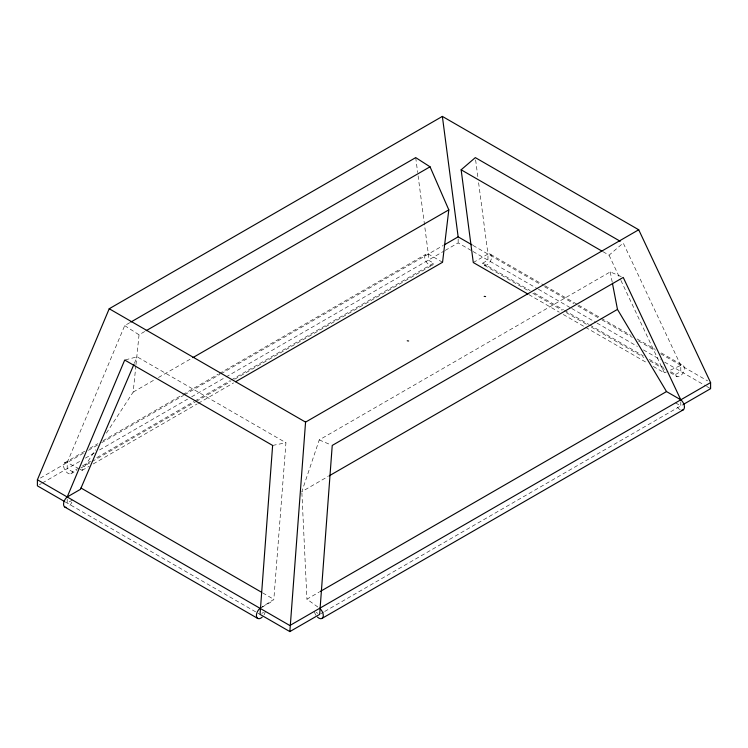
<?xml version="1.0" encoding="UTF-8"?>
<svg xmlns="http://www.w3.org/2000/svg" width="748" height="748" viewBox="0 0 748 748"><rect width="100%" height="100%" fill="white"/><g stroke="black" fill="none" stroke-linecap="round" stroke-linejoin="round"><path stroke-width="0.56" stroke-dasharray="3.74 2.81" d="M260.042 608.311L273.843 599.354L285.942 442.751L137.155 356.843L124.71 360.031M106.375 433.176L133.172 392.092L135.874 365.744M135.986 364.594L139.044 334.805L145.103 331.299M621.242 276.582L610.246 271.917L319.246 439.927L301.837 491.642L328.138 476.448M129.759 322.697L124.71 325.614L67.208 462.563L67.198 468.641L72.463 471.67L77.521 468.753M134.416 363.257L137.155 356.843M80.13 469.314L82.121 470.352L95.52 449.81M603.028 251.711L609.059 255.199L623.243 243.016L680.792 365.398A6.349 3.665 -60 0 1 684.429 368.717A6.349 3.665 -60 0 1 680.231 375.992A6.349 3.665 -60 0 1 675.538 374.505L669.479 371.008M133.172 392.092L154.415 379.834M158.464 377.497L191.853 358.217M64.496 462.919L84.73 451.24M89.788 448.323L97.885 443.648M102.944 440.731L181.848 395.168M182.858 394.589L218.266 374.15M219.276 373.561L425.64 254.414M40.383 478.047L84.402 452.634M88.451 450.296L97.549 445.041M101.597 442.704L183.541 395.402M184.55 394.813L219.959 374.374M220.969 373.785L443.246 245.456M39.382 484.695L41.374 483.554M42.365 482.974L80.354 461.049M85.412 458.122L94.519 452.867M99.578 449.95L187.58 399.133M191.628 396.795L225.017 377.525M226.027 376.945L444.247 250.954M445.238 250.384L458.15 242.922L472.063 250.954M82.579 465.836L90.667 461.161M96.744 457.654L193.854 401.592M194.863 401.003L230.272 380.564M231.282 379.975L433.606 263.165L428.352 260.136L428.352 254.058L417.814 173.686M70.798 473.839L76.866 470.333M80.915 467.996L91.032 462.152M92.041 461.572L195.228 402.003M196.238 401.414L230.636 381.555M234.685 379.217L431.942 265.334M82.121 470.352L89.19 466.266M93.229 463.938L197.22 403.901M198.229 403.322L233.563 382.92M473.288 262.529L487.958 254.058L478.477 181.727M72.463 500.01L67.198 503.049L67.198 499M482.694 263.165L487.958 260.136L487.958 254.058A6.349 3.665 -60 0 1 491.586 257.387A6.349 3.665 -60 0 1 487.387 264.652A6.349 3.665 -60 0 1 482.694 263.165L530.145 290.57M261.94 607.217L273.31 600.663M261.8 613.379L263.548 612.36M675.538 374.505L680.802 371.466L680.792 365.398L667.478 371.466M317.835 607.011L306.942 599.167L319.059 592.173M320.668 613.799L323.697 612.051M324.707 611.471L682.784 404.733M653.275 366.445L664.402 372.859L666.449 371.934M272.627 445.434L285.942 442.751M319.246 439.927L331.233 445.013M79.138 468.79L67.208 462.563A6.349 3.665 60 0 0 63.571 465.892A6.349 3.665 60 0 0 67.769 473.157A6.349 3.665 60 0 0 72.463 471.67M490.66 254.414L544.17 285.315M545.18 285.895L577.484 304.548M578.494 305.128L631.003 335.441M637.053 338.938L655.229 349.428M661.288 352.934L683.504 365.753M473.054 245.456L540.458 284.371M544.497 286.699L573.772 303.604M577.811 305.941L601.037 319.349M602.047 319.929L632.331 337.413M638.39 340.91L655.557 350.821M660.606 353.739L707.617 380.882M473.054 251.534L537.429 288.7M538.438 289.28L570.743 307.933M571.753 308.513L595.988 322.51M596.998 323.089L637.38 346.408M643.439 349.905L660.606 359.816M664.645 362.144L705.635 385.809M706.626 386.379L710.6 388.68M534.184 292.898L563.468 309.803M564.478 310.383L588.704 324.38M589.714 324.959L643.233 355.852M649.283 359.349L663.42 367.511M484.358 265.334L528.78 290.981M532.819 293.31L562.094 310.214M566.133 312.552L587.339 324.791M591.378 327.119L643.878 357.432M649.937 360.929L665.084 369.671M670.133 372.588L677.202 376.674M528.901 294.637L559.233 312.15M563.281 314.487L584.515 326.745M585.525 327.325L647.207 362.939M442.554 262.258L428.352 254.058A6.349 3.665 60 0 0 424.714 257.387A6.349 3.665 60 0 0 428.913 264.652A6.349 3.665 60 0 0 433.606 263.165M675.538 402.845L680.802 405.884L680.802 401.835M316.142 612.36L317.9 613.379M262.735 592.94L273.843 599.354M65.216 501.908L257.022 612.64M258.032 613.22L260.042 614.389M124.71 325.614L139.044 334.805M609.059 255.199L620.429 279.369M620.915 280.416L664.402 372.859M610.246 271.917L612.219 282.146M475.616 159.904L477.879 177.126M415.71 157.613L417.665 172.536M301.883 492.792L306.942 599.167M458.15 238.874L458.15 242.922M680.231 409.754A6.349 3.665 60 0 1 676.117 404.92M71.883 502.086A6.349 3.665 -60 0 1 67.769 506.92M265.306 611.35A6.349 3.665 -60 0 1 263.642 615.436M316.058 615.436A6.349 3.665 60 0 1 314.394 611.35"/><path stroke-width="1.12" d="M681.802 410.213A6.349 3.665 60 0 0 684.411 406.388A6.349 3.665 60 0 0 680.792 399.806L623.243 277.424L332.234 445.434L319.658 614.389L289.85 631.593L260.042 614.389L272.627 445.434L124.71 360.031L67.198 496.981A6.349 3.665 -60 0 0 63.589 503.554A6.349 3.665 -60 0 0 66.198 507.378M683.775 404.163L710.6 388.68L710.6 382.602L638.717 229.767L305.567 422.115L289.85 631.593M130.769 322.117L415.71 157.613L430.044 166.795L448.809 209.861L442.554 262.258L235.583 381.751M64.225 501.328L37.4 485.845L37.4 479.767L109.217 308.746L442.367 116.408L638.717 229.767M133.957 364.313L80.466 489.323L67.198 496.981M527.892 294.048L473.288 262.529L461.142 169.796L475.317 157.613L620.223 241.267M146.112 330.719L430.044 166.795M192.862 357.638L448.809 209.861M444.247 244.886L458.15 236.854L472.063 244.886M329.148 475.868L617.474 309.401L612.434 283.277M320.069 591.584L666.515 391.569L680.802 399.806M710.6 382.602L289.85 625.524L37.4 479.767M321.986 618.418L683.13 409.913M484.171 296.367L485.602 296.573M407.23 340.789L408.66 340.995M461.142 169.796L602.018 251.132M109.217 308.746L305.567 422.115M80.999 488.014L261.725 592.351M64.87 507.088L257.714 618.418M617.474 309.401L666.515 391.569M442.367 116.408L458.15 236.854M319.648 608.311A6.349 3.665 60 0 1 323.164 616.689A6.349 3.665 60 0 1 317.489 617.119M262.211 617.119A6.349 3.665 -60 0 1 256.536 616.689A6.349 3.665 -60 0 1 260.042 608.311"/></g></svg>
